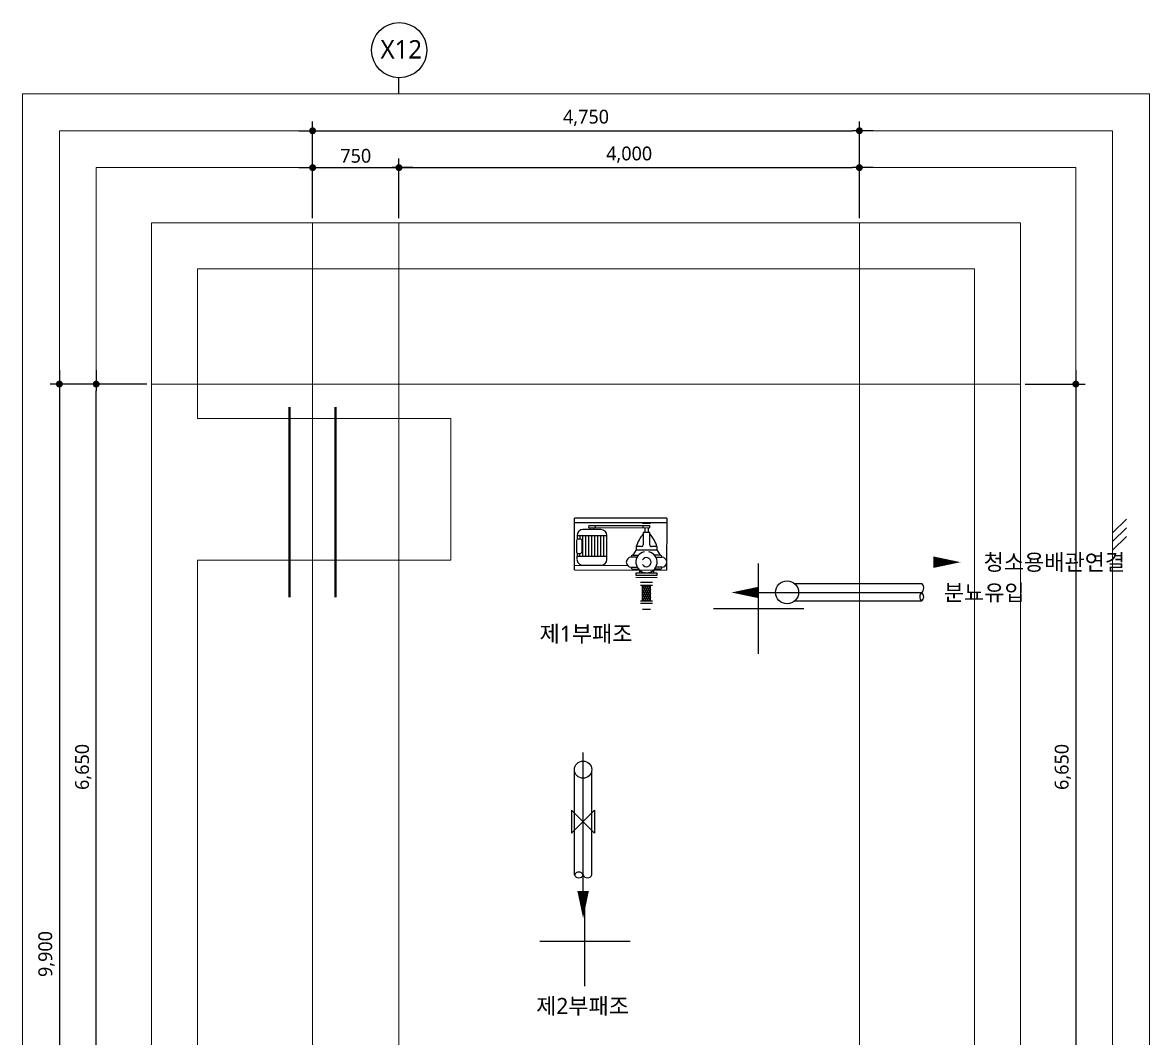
# Model space of a CAD drawing. Header units: millimetres. Extents: x 169673 to 334584, y 156879 to 224061.
# Drawn here: x 305615 to 315405, y 166077 to 174900 of the extents above; entities that cross this region are included whole.
import ezdxf
from ezdxf.enums import TextEntityAlignment as Align

# ---------------------------------------------------------------- set-up
doc = ezdxf.new("R2010")
doc.units = ezdxf.units.MM
doc.header["$LTSCALE"] = 40
doc.header["$MEASUREMENT"] = 0
doc.linetypes.add('CEN', pattern=[62, 60, -1, 0, -1])
doc.layers.get('0').update_dxf_attribs({"linetype": 'CONTINUOUS'})
for name, color, linetype in [('--AH-MARK', 240, 'CONTINUOUS'), ('A-CONC-SOLD', 252, 'CEN'), ('A-DIMS', 7, 'CONTINUOUS'), ('A-XXXX-TXT2', 3, 'CONTINUOUS'), ('EQUIP', 4, 'CONTINUOUS'), ('MARK', 6, 'CONTINUOUS'), ('rc', 2, 'CONTINUOUS')]:
    doc.layers.add(name, color=color, linetype=linetype)
for name, color, linetype, lineweight in [('A-AXIS-BUBL', 7, 'CONTINUOUS', 25), ('A-AXIS-LINE', 1, 'CEN', 15), ('A-CONC-LIN1', 2, 'CONTINUOUS', 40), ('A-MKXX-NAME', 3, 'CONTINUOUS', 25)]:
    doc.layers.add(name, color=color, linetype=linetype, lineweight=lineweight)
doc.layers.add('A-XXXX-NPLT', color=144, linetype='CONTINUOUS', lineweight=15, plot=False)
doc.styles.add('HY울릉도L', font='')
doc.styles.add('맑은고딕', font='malgun.ttf')
doc.styles.get('HY울릉도L').set_extended_font_data('HYwulM')
doc.dimstyles.new('CDIM', dxfattribs={"dimtxt": 3, "dimasz": 1.5, "dimexe": 2, "dimexo": 1, "dimgap": 1, "dimtad": 1, "dimdec": 0, "dimrnd": 0.5, "dimzin": 0, "dimdsep": 32, "dimlunit": 6, "dimtxsty": 'HY울릉도L', "dimblk1": '_CIDOT', "dimblk2": '_CIDOT', "dimsah": 1, "dimcen": 5.5, "dimclrd": 2, "dimclre": 2, "dimclrt": 7, "dimadec": 0, "dimazin": 0, "dimtfac": 1, "dimtdec": 0, "dimtix": 1, "dimtmove": 2, "dimatfit": 1, "dimldrblk": '_CIDOT', "dimfxl": 1, "dimtolj": 1, "dimtzin": 0, "dimlwd": -1, "dimarcsym": 0})

# ---------------------------------------------------------------- blocks, each defined once
blk = doc.blocks.new('p2')
at = {"color": 4}
for p, q in [((286677.8, 245491, 0), (286678.4, 245941, 0)), ((287478.4, 245940, 0), (286678.4, 245941, 0)), ((287478.4, 245940, 0), (287477.8, 245490, 0)), ((287478.3, 245900.3, 0), (286678.6, 245901.3, 0)), ((286906.5, 245842.4, 0), (286751.1, 245842.6, 0)), ((286800.4, 245878.2, 0), (286800.3, 245859.2, 0)), ((286800.3, 245859.2, 0), (287331.8, 245858.5, 0)), ((286800.4, 245878.2, 0), (287331.8, 245877.5, 0)), ((286814.6, 245859.2, 0), (286814.6, 245842.5, 0)), ((286843.1, 245859.1, 0), (286843.1, 245842.5, 0)), ((286857.4, 245878.1, 0), (286857.3, 245859.1, 0)), ((287268.3, 245899, 0), (287338.3, 245898.9, 0)), ((287274.8, 245858.6, 0), (287274.8, 245877.6, 0)), ((287289, 245858.6, 0), (287289, 245817.7, 0)), ((287317.5, 245858.5, 0), (287317.5, 245817.7, 0)), ((287331.8, 245858.5, 0), (287331.8, 245877.5, 0)), ((286694, 245744.2, 0), (286693.9, 245651, 0)), ((286699.2, 245790.8, 0), (286699.2, 245755.8, 0)), ((286699.2, 245790.8, 0), (286958.3, 245790.5, 0)), ((286727.4, 245759.7, 0), (286709.6, 245759.7, 0)), ((286725.1, 245759.7, 0), (286725.1, 245790.8, 0)), ((286742.8, 245650.9, 0), (286742.9, 245744.2, 0)), ((286750.8, 245610.8, 0), (286751, 245790.8, 0)), ((286776.7, 245610.8, 0), (286776.9, 245790.7, 0)), ((286802.6, 245610.7, 0), (286802.9, 245790.7, 0)), ((286828.5, 245610.7, 0), (286828.8, 245790.7, 0)), ((286854.4, 245610.7, 0), (286854.7, 245790.6, 0)), ((286880.4, 245610.6, 0), (286880.6, 245790.6, 0)), ((286906.3, 245610.6, 0), (286906.5, 245790.6, 0)), ((286932.2, 245610.6, 0), (286932.4, 245790.6, 0)), ((286958, 245583.3, 0), (286958.3, 245790.5, 0)), ((287274.7, 245817.7, 0), (287274.6, 245708.5, 0)), ((287331.7, 245817.6, 0), (287274.7, 245817.7, 0)), ((287331.6, 245708.4, 0), (287331.7, 245817.6, 0)), ((286699.1, 245639.4, 0), (286699, 245583.6, 0)), ((286709.4, 245635.4, 0), (286727.2, 245635.4, 0)), ((286724.9, 245610.8, 0), (286725, 245635.4, 0)), ((287212.8, 245665.8, 0), (287184.7, 245620.9, 0)), ((287260.3, 245694.2, 0), (287212.8, 245694.3, 0)), ((287212.8, 245694.3, 0), (287212.8, 245665.8, 0)), ((287212.8, 245665.8, 0), (287303, 245665.7, 0)), ((287303, 245665.7, 0), (287393.3, 245665.6, 0)), ((287393.3, 245694.1, 0), (287345.8, 245694.1, 0)), ((287393.3, 245694.1, 0), (287393.3, 245665.6, 0)), ((287393.3, 245665.6, 0), (287421.3, 245620.6, 0)), ((286699, 245610.9, 0), (286958.1, 245610.5, 0)), ((287221.5, 245601.8, 0), (287170, 245601.9, 0)), ((287184.7, 245620.9, 0), (287234.8, 245620.8, 0)), ((287421.3, 245620.6, 0), (287371.2, 245620.6, 0)), ((287384.4, 245601.6, 0), (287435.9, 245601.6, 0)), ((286677.8, 245491, 0), (287477.8, 245490, 0)), ((286678.1, 245531.8, 0), (287138.2, 245531.3, 0)), ((286750.7, 245531.7, 0), (286906.2, 245531.5, 0)), ((287169.9, 245516.4, 0), (287221.4, 245516.3, 0)), ((287184.5, 245497.4, 0), (287234.6, 245497.3, 0)), ((287395.3, 245463.9, 0), (287210.3, 245464.1, 0)), ((287210.3, 245464.1, 0), (287210.3, 245445.4, 0)), ((287210.3, 245445.4, 0), (287395.3, 245445.1, 0)), ((287242.8, 245489.3, 0), (287242.8, 245464.1, 0)), ((287362.8, 245489.2, 0), (287362.8, 245463.9, 0)), ((287421.2, 245497.1, 0), (287371, 245497.2, 0)), ((287435.8, 245516.1, 0), (287384.3, 245516.1, 0)), ((287395.3, 245445.1, 0), (287395.3, 245463.9, 0)), ((287210.3, 245427.4, 0), (287395.3, 245427.1, 0))]:
    blk.add_line(p, q, dxfattribs=at)
for centre, radius, start, end in [((286751, 245790.8, 0), 51.8, 89.93111, 179.93111), ((286906.5, 245790.6, 0), 51.8, 359.93111, 89.93111), ((286709.5, 245744.2, 0), 15.5, 89.93111, 179.93111), ((286727.3, 245744.2, 0), 15.5, 359.93111, 89.93111), ((287491.3, 245609.1, 0), 291.2, 138.05303, 162.98857), ((287114.7, 245609.6, 0), 291.2, 16.87365, 41.80919), ((286709.4, 245650.9, 0), 15.5, 179.93111, 269.93111), ((286727.2, 245650.9, 0), 15.5, 269.93111, 359.93111), ((287302.9, 245559, 0), 92, 102.48697, 77.37525), ((287260.4, 245708.5, 0), 14.2, 269.93111, 359.93111), ((287345.8, 245708.4, 0), 14.2, 179.93111, 269.93111), ((286750.8, 245583.5, 0), 51.8, 179.93111, 269.93111), ((286906.2, 245583.3, 0), 51.8, 269.93111, 359.93111), ((287169.9, 245559.1, 0), 42.7, 89.93111, 269.93111), ((287187.5, 245603.5, 0), 17.6, 99.29513, 185.23318), ((287302.9, 245559, 0), 40, 209.86222, 149.86222), ((287418.4, 245603.2, 0), 17.6, 354.62904, 80.56709), ((287435.9, 245558.8, 0), 42.7, 269.93111, 89.93111), ((287187.4, 245514.7, 0), 17.6, 174.62904, 260.56709), ((287418.3, 245514.5, 0), 17.6, 279.29513, 5.23318)]:
    blk.add_arc(centre, radius, start, end, dxfattribs=at)
blk = doc.blocks.new('_CIDOT')
at = {"color": 0, "linetype": 'ByBlock'}
blk.add_line((2, 0), (-1, 0), dxfattribs=at)
at = {"color": 0, "linetype": 'ByBlock', "const_width": 0.5}
blk.add_lwpolyline([(-0.25, 0, 1), (0.25, 0, 1)], format="xyb", close=True, dxfattribs=at)
blk = doc.blocks.new('*D118')
at = {"layer": 'A-DIMS', "lineweight": -2, "transparency": 16777216}
for p, q in [((308135, 173200), (308135, 174040)), ((312885, 173200), (312885, 174040))]:
    blk.add_line(p, q, dxfattribs=at)
at = {"layer": 'A-DIMS', "transparency": 16777216}
blk.add_line((308195, 173960), (312825, 173960), dxfattribs=at)
at = {"layer": 'A-DIMS', "transparency": 16777216, "xscale": 60, "yscale": 60, "zscale": 60, "rotation": 180}
blk.add_blockref('_CIDOT', (308135, 173960), dxfattribs=at)
at = {"layer": 'A-DIMS', "transparency": 16777216, "xscale": 60, "yscale": 60, "zscale": 60}
blk.add_blockref('_CIDOT', (312885, 173960), dxfattribs=at)
at = {"layer": 'A-DIMS', "color": 3, "transparency": 16777216, "insert": (310510, 174072.1), "char_height": 120, "attachment_point": 5, "style": '맑은고딕'}
blk.add_mtext('\\A1;4,750', dxfattribs=at)
blk = doc.blocks.new('*D119')
at = {"layer": 'A-DIMS', "lineweight": -2, "transparency": 16777216}
for p, q in [((306695, 171760), (306175, 171760)), ((306695, 165110), (306175, 165110))]:
    blk.add_line(p, q, dxfattribs=at)
at = {"layer": 'A-DIMS', "transparency": 16777216}
blk.add_line((306255, 165170), (306255, 171700), dxfattribs=at)
at = {"layer": 'A-DIMS', "transparency": 16777216, "xscale": 60, "yscale": 60, "zscale": 60}
for p, rotation in [((306255, 171760), 90), ((306255, 165110), 270)]:
    blk.add_blockref('_CIDOT', p, dxfattribs=dict(at, rotation=rotation))
at = {"layer": 'A-DIMS', "color": 3, "transparency": 16777216, "insert": (306142.9, 168435), "char_height": 120, "attachment_point": 5, "rotation": 90, "style": '맑은고딕'}
blk.add_mtext('\\A1;6,650', dxfattribs=at)
blk = doc.blocks.new('*D120')
at = {"layer": 'A-DIMS', "lineweight": -2, "transparency": 16777216}
for p, q in [((308135, 173200), (308135, 173720)), ((308885, 173200), (308885, 173720))]:
    blk.add_line(p, q, dxfattribs=at)
at = {"layer": 'A-DIMS', "transparency": 16777216}
blk.add_line((308195, 173640), (308825, 173640), dxfattribs=at)
at = {"layer": 'A-DIMS', "transparency": 16777216, "xscale": 60, "yscale": 60, "zscale": 60, "rotation": 180}
blk.add_blockref('_CIDOT', (308135, 173640), dxfattribs=at)
at = {"layer": 'A-DIMS', "transparency": 16777216, "xscale": 60, "yscale": 60, "zscale": 60}
blk.add_blockref('_CIDOT', (308885, 173640), dxfattribs=at)
at = {"layer": 'A-DIMS', "color": 3, "transparency": 16777216, "insert": (308510, 173742), "char_height": 120, "attachment_point": 5, "style": '맑은고딕'}
blk.add_mtext('\\A1;750', dxfattribs=at)
blk = doc.blocks.new('*D121')
at = {"layer": 'A-DIMS', "lineweight": -2, "transparency": 16777216}
for p, q in [((308885, 173200), (308885, 173720)), ((312885, 173200), (312885, 173720))]:
    blk.add_line(p, q, dxfattribs=at)
at = {"layer": 'A-DIMS', "transparency": 16777216}
blk.add_line((308945, 173640), (312825, 173640), dxfattribs=at)
at = {"layer": 'A-DIMS', "transparency": 16777216, "xscale": 60, "yscale": 60, "zscale": 60, "rotation": 180}
blk.add_blockref('_CIDOT', (308885, 173640), dxfattribs=at)
at = {"layer": 'A-DIMS', "transparency": 16777216, "xscale": 60, "yscale": 60, "zscale": 60}
blk.add_blockref('_CIDOT', (312885, 173640), dxfattribs=at)
at = {"layer": 'A-DIMS', "color": 3, "transparency": 16777216, "insert": (310885, 173752.1), "char_height": 120, "attachment_point": 5, "style": '맑은고딕'}
blk.add_mtext('\\A1;4,000', dxfattribs=at)
blk = doc.blocks.new('*D123')
at = {"layer": 'A-DIMS', "lineweight": -2, "transparency": 16777216}
for p, q in [((306695, 171760), (305855, 171760)), ((306695, 161860), (305855, 161860))]:
    blk.add_line(p, q, dxfattribs=at)
at = {"layer": 'A-DIMS', "transparency": 16777216}
blk.add_line((305935, 171700), (305935, 161920), dxfattribs=at)
at = {"layer": 'A-DIMS', "transparency": 16777216, "xscale": 60, "yscale": 60, "zscale": 60}
for p, rotation in [((305935, 171760), 90), ((305935, 161860), 270)]:
    blk.add_blockref('_CIDOT', p, dxfattribs=dict(at, rotation=rotation))
at = {"layer": 'A-DIMS', "color": 3, "transparency": 16777216, "insert": (305822.9, 166810), "char_height": 120, "attachment_point": 5, "rotation": 90, "style": '맑은고딕'}
blk.add_mtext('\\A1;9,900', dxfattribs=at)
blk = doc.blocks.new('*D135')
at = {"layer": 'A-DIMS', "lineweight": -2, "transparency": 16777216}
for p, q in [((314325, 171760), (314845, 171760)), ((314325, 165110), (314845, 165110))]:
    blk.add_line(p, q, dxfattribs=at)
at = {"layer": 'A-DIMS', "transparency": 16777216}
blk.add_line((314765, 171700), (314765, 165170), dxfattribs=at)
at = {"layer": 'A-DIMS', "transparency": 16777216, "xscale": 60, "yscale": 60, "zscale": 60}
for p, rotation in [((314765, 171760), 90), ((314765, 165110), 270)]:
    blk.add_blockref('_CIDOT', p, dxfattribs=dict(at, rotation=rotation))
at = {"layer": 'A-DIMS', "color": 3, "transparency": 16777216, "insert": (314652.9, 168435), "char_height": 120, "attachment_point": 5, "rotation": 90, "style": '맑은고딕'}
blk.add_mtext('\\A1;6,650', dxfattribs=at)

msp = doc.modelspace()

# ---------------------------------------------------------------- linework, layer by layer
at = {"layer": '--AH-MARK', "ltscale": 3}
for p, q in [((311086.5, 170037.8), (310984.7, 170037.8)), ((310984.7, 170014.6), (311086.5, 170014.6)), ((311000.7, 170014.6), (311000.4, 170014.1)), ((311018.2, 170014.6), (311000.4, 169979)), ((311035.8, 170014.6), (311000.4, 169943.9)), ((311053.3, 170014.6), (311000.4, 169908.8)), ((311000.4, 169877.3), (311000.4, 170014.6)), ((311068.9, 169877.3), (311000.4, 170014.4)), ((311051.4, 169877.3), (311000.4, 169979.2)), ((311070.8, 170014.4), (311002.3, 169877.3)), ((311070.8, 169908.8), (311017.9, 170014.6)), ((311070.8, 169979.2), (311019.8, 169877.3)), ((311070.8, 169943.9), (311035.4, 170014.6)), ((311070.8, 169979), (311053, 170014.6)), ((311070.8, 170014.1), (311070.5, 170014.6)), ((311070.8, 169877.3), (311070.8, 170014.6)), ((310984.7, 169877.3), (311086.5, 169877.3)), ((311033.8, 169877.3), (311000.4, 169944.1)), ((311016.3, 169877.3), (311000.4, 169909)), ((311070.8, 169944.1), (311037.4, 169877.3)), ((311070.8, 169909), (311055, 169877.3)), ((311086.5, 169854.2), (310984.7, 169854.2)), ((311000.1, 169805.7), (311071.1, 169805.6))]:
    msp.add_line(p, q, dxfattribs=at)
for points in [[(312010, 169417.9), (312010, 170202.1)], [(311617.9, 169810), (312402.1, 169810)], [(310485, 167357.5), (310485, 168560.2)], [(310500.3, 166530.1), (310500.3, 167314.4)], [(310108.2, 166922.2), (310892.5, 166922.2)]]:
    msp.add_lwpolyline(points, dxfattribs=at)
at = {"color": 1}
msp.add_lwpolyline([(312010.8, 169950.2), (313426.9, 169950.3)], dxfattribs=at)
at = {"layer": 'A-AXIS-BUBL', "ltscale": 0.2}
msp.add_line((308885, 174280), (308885, 174420), dxfattribs=at)
msp.add_circle((308887.4, 174660), 240, dxfattribs=at)
at = {"layer": 'A-AXIS-LINE', "ltscale": 50}
for p, q in [((308135, 173160), (308135, 160460)), ((308885, 173160), (308885, 160460)), ((312885, 160460), (312885, 173160)), ((314285, 171760), (306735, 171760))]:
    msp.add_line(p, q, dxfattribs=at)
at = {"layer": 'A-CONC-LIN1'}
for p, q in [((307935, 169910), (307935, 171560)), ((308335, 169910), (308335, 171560))]:
    msp.add_line(p, q, dxfattribs=at)
at = {"layer": 'A-CONC-SOLD'}
for p, q in [((315085, 170466.8), (315204.9, 170586.7)), ((315085, 170391.8), (315204.9, 170511.7)), ((315085, 170316.8), (315204.9, 170436.7))]:
    msp.add_line(p, q, dxfattribs=at)
at = {"layer": 'A-XXXX-NPLT'}
for points in [[(315405, 174280), (305615, 174280), (305615, 159340), (315405, 159340)], [(315085, 173960), (305935, 173960), (305935, 159660), (315085, 159660)], [(314765, 173640), (306255, 173640), (306255, 159980), (314765, 159980)], [(314285, 173160), (306735, 173160), (306735, 160460), (314285, 160460)], [(307135, 160860), (313885, 160860), (313885, 172760), (307135, 172760), (307135, 171460), (309335, 171460), (309335, 170230), (307135, 170230)]]:
    msp.add_lwpolyline(points, close=True, dxfattribs=at)
at = {"layer": 'EQUIP'}
for points in [[(313430.8, 170026.1), (312323.3, 170026.1)], [(313427, 169876.1), (312323, 169876.1)], [(310410, 167497.2), (310410, 168394.8)], [(310560, 167906.6), (310560, 168394.8)], [(310560, 167497.3), (310560, 167906.6)]]:
    msp.add_lwpolyline(points, dxfattribs=at)
for centre, radius in [((312257, 169951.2), 100), ((310485, 168411.3), 75)]:
    msp.add_circle(centre, radius, dxfattribs=at)
for centre, radius, start, end in [((313391.4, 169990.1), 53.4, 309.0755, 42.37369), ((313456.8, 169913.2), 47.6, 128.91414, 231.1687), ((313394.7, 169913.2), 49.1, 311.02691, 49.05593), ((310447.5, 167481.9), 40.5, 22.29931, 157.78268), ((310447.5, 167512.6), 40.5, 202.21732, 337.70069), ((310522.5, 167512.6), 40.5, 202.29931, 337.78268)]:
    msp.add_arc(centre, radius, start, end, dxfattribs=at)
at = {"layer": 'MARK', "elevation": 0}
msp.add_lwpolyline([(313764.3, 170213.2, 0, 100, 0), (313527, 170213.3, 100, 100, 0)], format="xyseb", dxfattribs=at)
at = {"layer": 'MARK'}
for points in [[(311773.5, 169950.1, 0, 100, 0), (312010.8, 169950.2, 100, 100, 0)], [(310484.9, 167120.2, 0, 100, 0), (310485, 167357.5, 100, 100, 0)]]:
    msp.add_lwpolyline(points, format="xyseb", dxfattribs=at)
at = {"layer": 'rc'}
for points in [[(310385, 168060), (310385, 167860)], [(310585, 168060), (310385, 167860)], [(310585, 167860), (310385, 168060)], [(310585, 168060), (310585, 167860)]]:
    msp.add_lwpolyline(points, dxfattribs=at)

# ---------------------------------------------------------------- block references
msp.add_blockref('p2', (23732.8, -75345.6, 0))

# ---------------------------------------------------------------- texts
at = {"layer": 'A-MKXX-NAME', "style": '맑은고딕'}
for s, p in [('청소용배관연결', (314578.9, 170214.7, 0)), ('분뇨유입', (313969.5, 169950.5, 0))]:
    msp.add_text(s, height=140, dxfattribs=at).set_placement(p, align=Align.MIDDLE)
for s, p in [('제1부패조', (310510, 169591.8)), ('제2부패조', (310480, 166358.9))]:
    msp.add_text(s, height=140, dxfattribs=at).set_placement(p, align=Align.MIDDLE_CENTER)
at = {"layer": 'A-XXXX-TXT2', "ltscale": 0.2, "style": '맑은고딕'}
msp.add_text('X12', height=160, dxfattribs=at).set_placement((308905.5, 174668.8), align=Align.MIDDLE)

# ---------------------------------------------------------------- dimensions: what is measured, and where the dimension line sits
at = {"layer": 'A-DIMS'}
for base, p1, p2, picture, middle in [((312885, 173960), (308135, 173160), (312885, 173160), '*D118', (310510, 174072.1)), ((308885, 173640), (308135, 173160), (308885, 173160), '*D120', (308510, 173742)), ((312885, 173640), (308885, 173160), (312885, 173160), '*D121', (310885, 173752.1))]:
    dim = msp.add_linear_dim(base=base, p1=p1, p2=p2, dimstyle='CDIM', override={"dimscale": 40, "dimtxsty": '맑은고딕', "dimclrd": 256, "dimclre": 256, "dimclrt": 3}, dxfattribs=at)
    dim.commit()
    dim.dimension.update_dxf_attribs({"geometry": picture, "text_midpoint": middle})
for base, p1, p2, angle, picture, middle in [((305935, 161860), (306735, 171760), (306735, 161860), 90, '*D123', (305822.9, 166810)), ((306255, 171760), (306735, 165110), (306735, 171760), 270, '*D119', (306142.9, 168435)), ((314765, 165110), (314285, 171760), (314285, 165110), 90, '*D135', (314652.9, 168435))]:
    dim = msp.add_linear_dim(base=base, p1=p1, p2=p2, angle=angle, dimstyle='CDIM', override={"dimscale": 40, "dimtxsty": '맑은고딕', "dimclrd": 256, "dimclre": 256, "dimclrt": 3}, dxfattribs=at)
    dim.commit()
    dim.dimension.update_dxf_attribs({"geometry": picture, "text_midpoint": middle})

doc.saveas('drawing.dxf')
